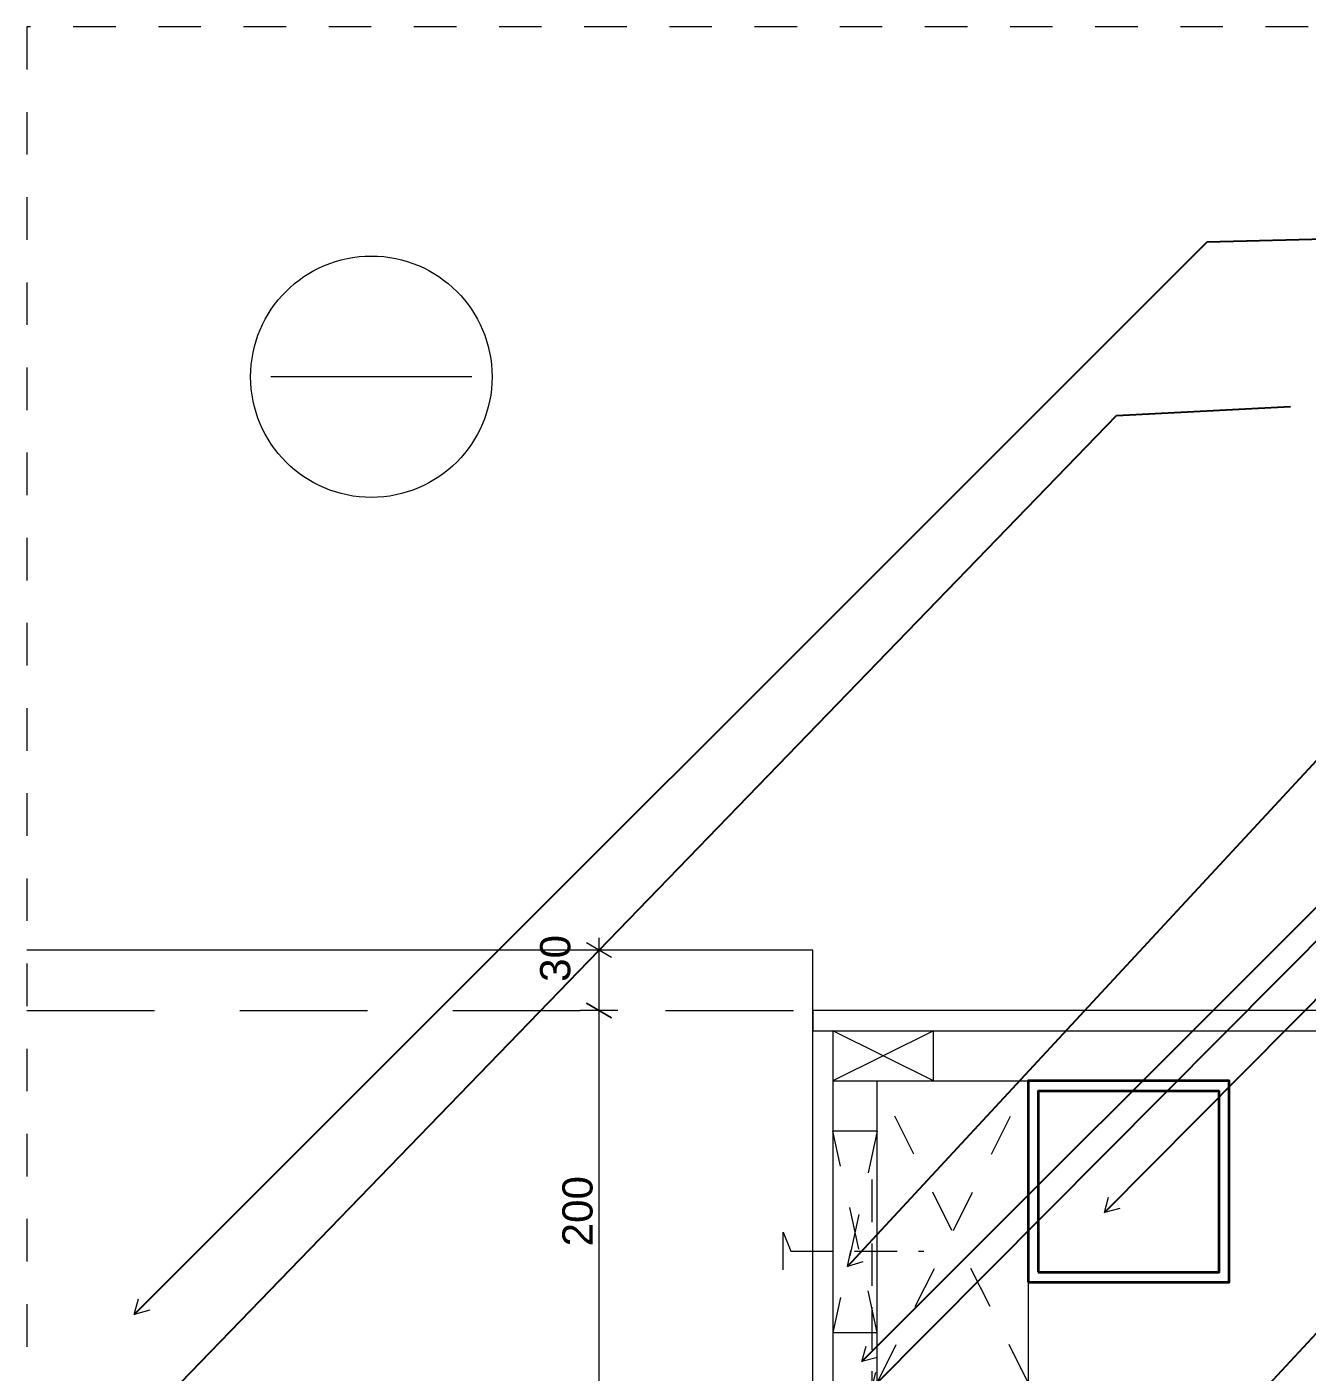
# Model space of a CAD drawing. Header units: millimetres. Extents: x 1894 to 3631, y -787 to 661.
# Drawn here: x 1894 to 2530, y -8 to 661 of the extents above; entities that cross this region are included whole.
import ezdxf

# ---------------------------------------------------------------- set-up
doc = ezdxf.new("R2010")
doc.units = ezdxf.units.MM
doc.header["$MEASUREMENT"] = 0
for name, pattern in [('Dashed', [42.333333333324, 21.166666666662, -21.166666666662]), ('Hidden Line', [31.749999999993, 21.166666666662, -10.583333333331]), ('Long Dashed', [105.833330154419, 63.49999904632571, -42.3333311080933])]:
    doc.linetypes.add(name, pattern=pattern)
for name, color, linetype, lineweight in [('0_Pen_No__1', 7, 'Continuous', 13), ('2D Drafting - General_Pen_No__1', 7, 'Continuous', 13), ('2D Drafting - General_Pen_No__141', 7, 'Continuous', 20), ('2D Drafting - General_Pen_No__2', 8, 'Continuous', 15), ('Annotation - Label_Pen_No__2', 8, 'Continuous', 15), ('Dimensioning - General_Pen_No__1', 7, 'Continuous', 13), ('New_2D Drafting - General_Pen_No__1', 7, 'Continuous', 13), ('New_2D Drafting - General_Pen_No__6', 5, 'Continuous', 35), ('Structural - Bearing_Pen_No__1', 7, 'Continuous', 13)]:
    doc.layers.add(name, color=color, linetype=linetype, lineweight=lineweight)
doc.layers.add('0_Pen_No__61', color=7, linetype='Continuous', lineweight=20, true_color=0x6a6a6a)
doc.layers.add('2D Drafting - General_Pen_No__145', color=7, linetype='Continuous', lineweight=20, true_color=0x0077b0)
doc.layers.add('Dimensioning - General', color=7, linetype='Continuous')
doc.styles.add('GENERATED_STYLE_1', font='')
doc.styles.get('GENERATED_STYLE_1').set_extended_font_data('Arial')
doc.dimstyles.new('GENERATED_STYLE__1', dxfattribs={"dimtxt": 15, "dimasz": 9.500000000000002, "dimexe": 0.18, "dimexo": 0.0625, "dimgap": 0, "dimtad": 1, "dimdec": 0, "dimzin": 0, "dimdsep": 46, "dimtxsty": 'GENERATED_STYLE_1', "dimblk": 'ARROWHEAD_2', "dimblk1": 'ARROWHEAD_2', "dimblk2": 'ARROWHEAD_2', "dimcen": 0.09, "dimse1": 1, "dimse2": 1, "dimclrd": 7, "dimclre": 7, "dimclrt": 7, "dimadec": 0, "dimazin": 0, "dimtfac": 1, "dimtdec": 4, "dimtmove": 2, "dimatfit": 3, "dimfxl": 0, "dimtolj": 1, "dimtzin": 0, "dimarcsym": 0})
doc.dimstyles.new('GENERATED_STYLE__2', dxfattribs={"dimtxt": 15, "dimasz": 9.500000000000002, "dimexe": 0.18, "dimexo": 0.0625, "dimgap": 0, "dimtad": 1, "dimdec": 0, "dimzin": 0, "dimdsep": 46, "dimtxsty": 'GENERATED_STYLE_1', "dimblk": 'ARROWHEAD_2', "dimblk1": 'ARROWHEAD_2', "dimblk2": 'ARROWHEAD_2', "dimcen": 0.09, "dimse1": 1, "dimse2": 1, "dimclrd": 7, "dimclre": 7, "dimclrt": 7, "dimadec": 0, "dimazin": 0, "dimtfac": 1, "dimtdec": 4, "dimtmove": 0, "dimatfit": 3, "dimfxl": 0, "dimtolj": 1, "dimtzin": 0, "dimarcsym": 0})
doc.dimstyles.new('GENERATED_STYLE__4', dxfattribs={"dimtxt": 0.18, "dimasz": 7.6, "dimexe": 0.18, "dimexo": 0.0625, "dimgap": 0, "dimtad": 0, "dimtih": 1, "dimtoh": 1, "dimdec": 4, "dimzin": 0, "dimdsep": 46, "dimcen": 0.09, "dimadec": 0, "dimazin": 0, "dimtfac": 1, "dimtdec": 4, "dimtmove": 0, "dimatfit": 3, "dimldrblk": 'ARROWHEAD_14', "dimfxl": 0, "dimtolj": 1, "dimtzin": 0, "dimarcsym": 0})

# ---------------------------------------------------------------- blocks, each defined once
blk = doc.blocks.new('*D3')
at = {"layer": 'Dimensioning - General_Pen_No__1', "color": 7, "linetype": 'Continuous', "lineweight": 13}
for p, q in [((2178.304195292566, 201.5576575715584), (2178.304195292566, 207.6701575715584)), ((2187.679195292566, 201.5576575715584), (2168.929195292566, 201.5576575715584)), ((2184.554195292566, 197.9492200715584), (2172.054195292566, 205.1660950715584)), ((2178.304195292566, 171.5576575715584), (2178.304195292566, 201.5576575715584)), ((2172.054195292566, 175.1660950715584), (2184.554195292566, 167.9492200715584)), ((2187.679195292566, 171.5576575715584), (2168.929195292566, 171.5576575715584)), ((2178.304195292566, 165.4451575715584), (2178.304195292566, 171.5576575715584))]:
    blk.add_line(p, q, dxfattribs=at)
at = {"layer": 'Dimensioning - General_Pen_No__1', "color": 7, "lineweight": 13, "insert": (2164.22363496781, 185.8202085841557), "char_height": 15, "attachment_point": 7, "rotation": 90, "style": 'GENERATED_STYLE_1'}
blk.add_mtext('\\A1;{\\pql;\\fArial|b0|i0|c0|p34;30}', dxfattribs=at)
blk = doc.blocks.new('ARROWHEAD_2')
at = {"color": 0, "linetype": 'Continuous', "lineweight": 0}
for p, q in [((0, 0), (-1, 0)), ((-0.3781315, -0.655), (0.3781315, 0.655))]:
    blk.add_line(p, q, dxfattribs=at)
blk = doc.blocks.new('*D5')
at = {"layer": 'Dimensioning - General_Pen_No__1', "color": 7, "linetype": 'Continuous', "lineweight": 13}
for p, q in [((2184.554195292566, 167.9492200715584), (2172.054195292566, 175.1660950715585)), ((2178.304195292566, 171.5576575715585), (2178.304195292566, 177.6701575715584)), ((2187.679195292566, 171.5576575715585), (2168.929195292566, 171.5576575715585)), ((2178.304195292566, -28.76546489596661), (2178.304195292566, 171.5576575715585)), ((2172.054195292566, -25.15702739596661), (2184.554195292566, -32.37390239596661)), ((2187.679195292566, -28.76546489596661), (2168.929195292566, -28.76546489596661)), ((2178.304195292566, -34.87796489596661), (2178.304195292566, -28.76546489596661))]:
    blk.add_line(p, q, dxfattribs=at)
at = {"layer": 'Dimensioning - General_Pen_No__1', "color": 7, "lineweight": 13, "insert": (2175.304195359621, 54.3217461887843), "char_height": 15, "attachment_point": 7, "rotation": 90, "style": 'GENERATED_STYLE_1'}
blk.add_mtext('\\A1;{\\pql;\\fArial|b0|i0|c0|p34;200}', dxfattribs=at)
blk = doc.blocks.new('ARROWHEAD_14')
at = {"color": 0, "linetype": 'Continuous', "lineweight": 0}
blk.add_line((0, 0), (-1, 0), dxfattribs=at)
at = {"color": 0, "linetype": 'Continuous', "lineweight": 0, "flags": 128}
blk.add_lwpolyline([(-0.9093, 0.525), (0, 0), (-0.9093, -0.525)], dxfattribs=at)

msp = doc.modelspace()

# ---------------------------------------------------------------- linework, layer by layer
at = {"layer": '0_Pen_No__1', "color": 7, "linetype": 'Dashed', "lineweight": 13}
msp.add_lwpolyline([(3631.435363077312, -786.7444491582788), (3631.435363077312, 660.5946527785356), (1893.929067354182, 660.5946527785356), (1893.929067354182, -786.7444491582788)], dxfattribs=at)
at = {"layer": '0_Pen_No__61', "color": 251, "linetype": 'Hidden Line', "lineweight": 20, "true_color": 0x6a6a6a}
msp.add_lwpolyline([(2269.798474556773, 42.70226854792796), (2269.798474556773, 61.44409850648529), (2273.591663602084, 51.99595522560756), (2339.703020680596, 51.99595522560756)], dxfattribs=at)
at = {"layer": '2D Drafting - General_Pen_No__1', "color": 7, "linetype": 'Continuous', "lineweight": 13}
msp.add_lwpolyline([(2115.143704225402, 486.6817095870217), (2015.143704225396, 486.6817095870217)], dxfattribs=at)
at = {"layer": '2D Drafting - General_Pen_No__1', "color": 7, "linetype": 'Dashed', "lineweight": 13}
for points in [[(2316.591801131133, -13.44183416554767), (2391.591801131132, 136.5614730300568), (2391.591801131132, -13.44183416554767), (2316.591801131133, 136.5614730300568)], [(2316.591745270895, 111.5603993305057), (2294.591663602083, 11.56039933050561), (2316.591745270895, 11.56039933050561), (2294.591663602083, 111.5603993305057)]]:
    msp.add_lwpolyline(points, dxfattribs=at)
at = {"layer": '2D Drafting - General_Pen_No__1', "color": 7, "linetype": 'Continuous', "lineweight": 13}
msp.add_circle((2065.143704225399, 486.6817095870501), 59.99999999999762, dxfattribs=at)
at = {"layer": '2D Drafting - General_Pen_No__141', "color": 7, "linetype": 'Continuous', "lineweight": 20, "flags": 128}
for points in [[(2284.591663602084, 171.5576575715584), (2284.591663602084, 161.5576599096176), (3631.434839979933, 161.5576599096176), (3631.434743752617, 171.5576575715584), (3075.028294661118, 171.5576575715584)], [(2284.591663602084, 161.5576599096176), (2294.591663602083, 161.5576599096176), (2294.591663602083, -28.76546489596661), (2284.591663602084, -28.76546489596661)]]:
    msp.add_lwpolyline(points, close=True, dxfattribs=at)
at = {"layer": '2D Drafting - General_Pen_No__141', "color": 7, "linetype": 'Continuous', "lineweight": 20}
for points in [[(2316.591801131133, -13.44183416554767), (2316.591801131133, 136.5614730300568), (2391.591801131132, 136.5614730300568), (2391.591801131132, -13.44183416554767)], [(2316.591745270895, 111.5603993305057), (2294.591663602083, 111.5603993305057), (2294.591663602083, 11.56039933050561), (2316.591745270895, 11.56039933050561)]]:
    msp.add_lwpolyline(points, close=True, dxfattribs=at)
at = {"layer": '2D Drafting - General_Pen_No__145', "color": 144, "linetype": 'Hidden Line', "lineweight": 20, "true_color": 0x0077b0}
msp.add_lwpolyline([(2313.913885727112, 87.55934929959813), (2313.913885727112, -31.30855510783866), (2281.091614908893, -31.30855510783866)], dxfattribs=at)
at = {"layer": '2D Drafting - General_Pen_No__2', "color": 8, "linetype": 'Continuous', "lineweight": 15}
msp.add_lwpolyline([(2284.591663602084, -73.44259934383868), (2284.591663602084, 201.5576575715584), (1893.929067354182, 201.5576575715584)], dxfattribs=at)
at = {"layer": 'New_2D Drafting - General_Pen_No__1', "color": 7, "linetype": 'Continuous', "lineweight": 13}
for p, q in [((2344.591663602083, 161.5576599096176), (2294.591663602083, 136.5614730300568)), ((2344.591663602083, 136.5614730300568), (2294.591663602083, 161.5576599096176)), ((2344.591663602083, 136.5614730300568), (2344.591663602083, 161.5576599096176)), ((2294.591663602083, 136.5614730300568), (2344.591663602083, 136.5614730300568))]:
    msp.add_line(p, q, dxfattribs=at)
at = {"layer": 'New_2D Drafting - General_Pen_No__6', "color": 5, "linetype": 'Continuous', "lineweight": 35, "flags": 128}
for points in [[(2391.591801131132, 36.56147303005675), (2491.591801131132, 36.56147303005675), (2491.591801131132, 136.5614730300568), (2391.591801131132, 136.5614730300568)], [(2396.591801131132, 41.56147303005675), (2486.591801131132, 41.56147303005675), (2486.591801131132, 131.5614730300568), (2396.591801131132, 131.5614730300568)]]:
    msp.add_lwpolyline(points, close=True, dxfattribs=at)
at = {"layer": 'Structural - Bearing_Pen_No__1', "color": 7, "linetype": 'Long Dashed', "lineweight": 13}
msp.add_line((1893.92894330587, 171.5567039206722), (2284.591663602084, 171.5576575715584), dxfattribs=at)

# ---------------------------------------------------------------- dimensions: what is measured, and where the dimension line sits
at = {"layer": 'Dimensioning - General', "color": 7, "linetype": 'Continuous', "lineweight": 13}
for base, p1, p2, dimstyle, picture, middle in [((2178.304195292566, 201.5576575715584), (2284.591663602084, 171.5576575715584), (2284.591663602084, 201.5576575715584), 'GENERATED_STYLE__1', '*D3', (2156.72363496781, 197.2555331077)), ((2178.304195292566, 171.5576575715585), (2294.591663602083, -28.76546489596661), (2178.304195292566, 171.5576575715584), 'GENERATED_STYLE__2', '*D5', (2167.804195359621, 71.47469607014722))]:
    dim = msp.add_linear_dim(base=base, p1=p1, p2=p2, angle=90, dimstyle=dimstyle, dxfattribs=at)
    dim.commit()
    dim.dimension.update_dxf_attribs({"geometry": picture, "text_midpoint": middle, "dimtype": 160, "text_rotation": 90})

# ---------------------------------------------------------------- leaders
at = {"layer": 'Annotation - Label_Pen_No__2', "color": 8, "linetype": 'Continuous', "lineweight": 15, "annotation_type": 0, "has_hookline": 1, "hookline_direction": 0}
for points, text_width, horizontal_direction in [([(1947.271925510915, 20.52538778990781), (2480.556382081589, 553.8098443605805), (2583.182199363363, 556.2176135257436)], 978.3750000000006, (0.9999999999998797, -4.905281960849662e-07, 0)), ([(1949.918435607874, -34.44181071249481), (2435.514684623335, 467.4536585715675), (2522.087432466138, 471.9070646528882)], 1071.175, (0.9999999999998797, -4.905282538165635e-07, 0)), ([(2301.782625163561, 44.24646690848182), (2615.989022918414, 383.4999288175325), (2623.589022918413, 383.4999250895177)], 867.175, (0.9999999999998797, -4.905282555929203e-07, 0)), ([(2309.002708678689, -2.935093488343365), (2639.579563964854, 327.6417617978205), (3040.972752506584, 329.3684102702513)], 559.1243320970023, (0.9999999999998797, 4.905282747977683e-07, 0)), ([(2313.913885727112, -16.10756086291172), (2612.069823250294, 283.8138768483037), (3223.27208925954, 283.8138768483037)], 376.825, (0.9999999999998797, -4.905282325002814e-07, 0)), ([(2429.54562782524, 71.11762831797033), (2593.939875164723, 236.8832169373756), (3052.322066238705, 236.8832169373756)], 547.775, (0.9999999999998797, -4.905282325002814e-07, 0)), ([(2468.470412241153, -60.20633398144582), (2700.139512880422, 188.7893074671824), (2924.372046649968, 196.9492831890809)], 675.725, (0.9999999999998797, -4.90528231612103e-07, 0))]:
    msp.add_leader(points, dimstyle='GENERATED_STYLE__4', dxfattribs=dict(at, text_width=text_width, horizontal_direction=horizontal_direction))

doc.saveas('drawing.dxf')
